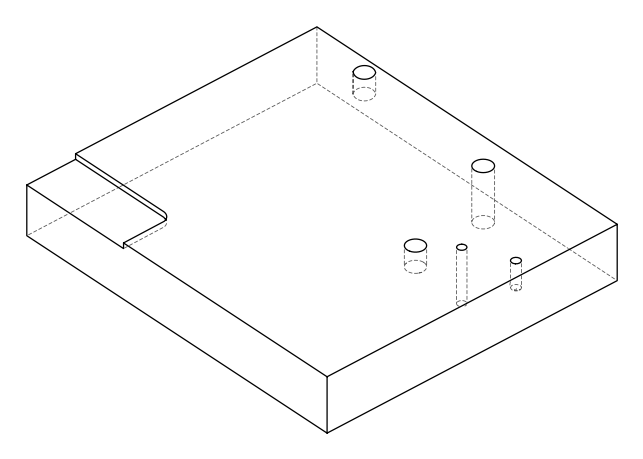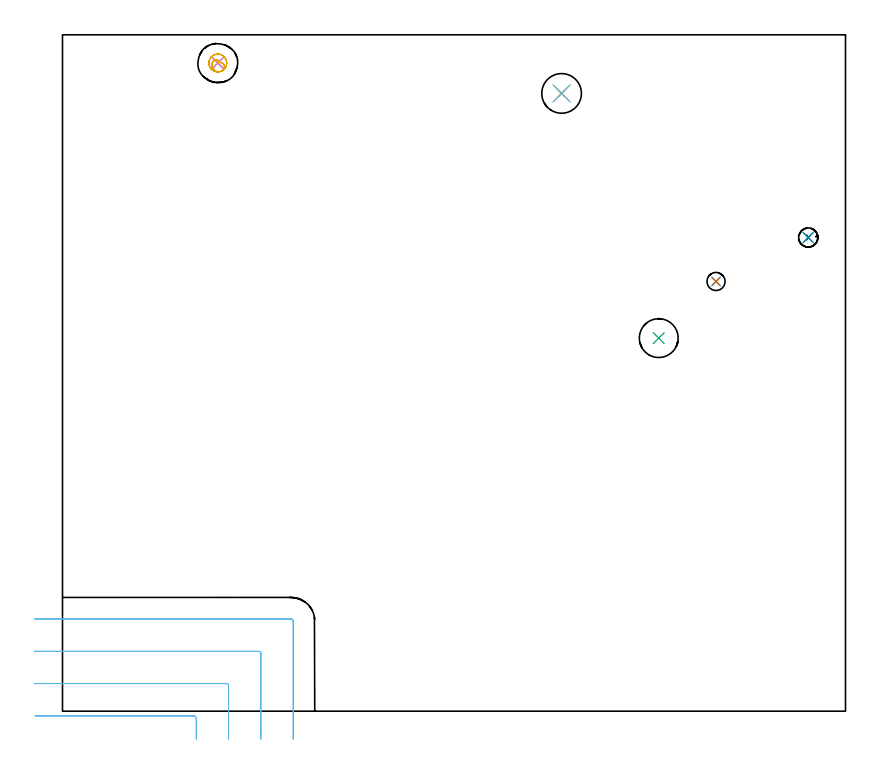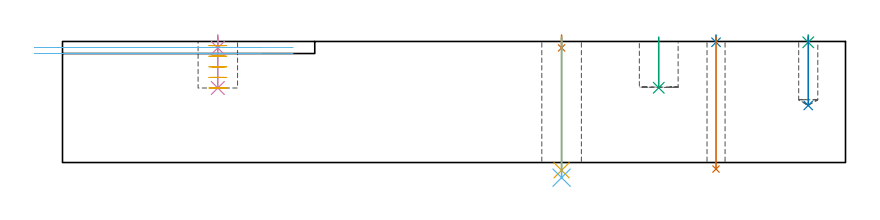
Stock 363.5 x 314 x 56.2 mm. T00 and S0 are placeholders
(PLAN: 12 operations, 8 tool changes, 4.4 min)
(1 SPOT_DRILL | STEP1HOLE | NXT0321_9005460120000 | 0.05 min | 183 mm3)
(2 SPOT_DRILL_1 | STEP1HOLE_1 | NXT0321_9005460120000 | 0.03 min | 0 mm3)
(3 SPOT_DRILL_2 | STEP1POCKET | NXT0321_9005460120000 | 0.03 min | 1 mm3)
(4 SPOT_DRILL_3 | STEP1POCKET_2 | NXT0321_9005460120000 | 0.05 min | 183 mm3)
(5 DRILL_THROUGH_HOLE_INTO_CENTER | STEP1HOLE | NXT0301_087 | 0.25 min | 5746 mm3)
(6 DRILL_TO_ENLARGE_THROUGH_HOLE | STEP1HOLE | UGT0301_253 | 0.26 min | 8994 mm3)
(7 DRILL_THROUGH_HOLE_INTO_CENTER_1 | STEP1HOLE_1 | NXT0301_055 | 0.25 min | 3098 mm3)
(8 DRILL_BLIND_HOLE_INTO_CENTER | STEP1POCKET | UGT0301_205 | 0.13 min | 1726 mm3)
(9 INDEXABLE_INSERT_DRILL_BLIND_HOLE_FROM_SOLID | STEP1POCKET_1 | NXT0302_007 | 0.1 min | 5411 mm3)
(10 DRILL_BLIND_HOLE_INTO_CENTER_1 | STEP1POCKET_2 | NXT0301_128 | 0.1 min | 2131 mm3)
(11 MILL_ROUGH_BLIND_HOLE_CONTOUR | STEP1POCKET_2 | NXT0201_013 | Spiral | 0.92 min | 3364 mm3)
(12 MILL_CORNER_NOTCH_RECTANGULAR | CORNER_NOTCH_RECTANGULAR | UGT0201_104 | Follow Part, ap 5, ae 75% | 2.28 min | 34483 mm3)
(TOOL NXT0321_9005460120000 | NC Spot Drill, 142deg, 12mm, Carbide, Uncoated | D12 PA142 FL30 Z2)
(TOOL NXT0301_087 | Carbide Drill 11.6mm [860.1-1160-058A1-MM 2214] | D11.6 PA140 FL72 Z2)
(TOOL UGT0301_253 | Twist Drill 18.4 mm | D18.4 PA118 FL135 Z2)
(TOOL NXT0301_055 | Carbide Drill 8.4mm [860.1-0840-042A1-MM 2214] | D8.4 PA140 FL61 Z2)
(TOOL UGT0301_205 | Twist Drill 8.9 mm | D8.9 PA118 FL78 Z2)
(TOOL NXT0302_007 | Index. Insert Drill 18mm [880-D1800L25-05] | D18 PA176 FL90 Z2)
(TOOL NXT0301_128 | Carbide Drill 12mm [861.1-1200-036A1-GP GC34] | D12 PA150 FL37.4 Z2)
(TOOL NXT0201_013 | ENDMILL 10mm | D10 FL30 Z4)
(TOOL UGT0201_104 | End Mill 20 mm | D20 FL22 Z2)
(OP 1 SPOT_DRILL)
G17 G21 G94 G90
T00 M6
G54
G17 G0 G90 X231.7 Y286.8 S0 M3
G43 Z66.2 H0
G94 G81 G98 Z53.2 F250. R59.2
G80
M5
M2
(OP 2 SPOT_DRILL_1)
G17 G21 G94 G90
T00 M6
G54
G17 G0 G90 X303.4 Y199.5 S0 M3
G43 Z66.2 H0
G94 G81 G98 Z55.838 F250. R59.2
G80
M5
M2
(OP 3 SPOT_DRILL_2)
G17 G21 G94 G90
T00 M6
G54
G17 G0 G90 X346.2 Y219.9 S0 M3
G43 Z66.2 H0
G94 G81 G98 Z55.817 F250. R59.2
G80
M5
M2
(OP 4 SPOT_DRILL_3)
G17 G21 G94 G90
T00 M6
G54
G17 G0 G90 X72.1 Y300.9 S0 M3
G43 Z66.2 H0
G94 G81 G98 Z53.2 F250. R59.2
G80
M5
M2
(OP 5 DRILL_THROUGH_HOLE_INTO_CENTER)
G17 G21 G94 G90
T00 M6
G54
G17 G0 G90 X231.7 Y286.8 S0 M3
G43 Z66.2 H1
G94 G73 G98 Z-3.611 F250. Q9.969 R58.2
G80
M5
M2
(OP 6 DRILL_TO_ENLARGE_THROUGH_HOLE)
G17 G21 G94 G90
T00 M6
G54
G17 G0 G90 X231.7 Y286.8 S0 M3
G43 Z66.2 H0
G94 G73 G98 Z-7.028 F250. Q15.807 R58.2
G80
M5
M2
(OP 7 DRILL_THROUGH_HOLE_INTO_CENTER_1)
G17 G21 G94 G90
T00 M6
G54
G17 G0 G90 X303.4 Y199.5 S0 M3
G43 Z66.2 H1
G94 G73 G98 Z-3.029 F250. Q7.404 R58.2
G80
M5
M2
(OP 8 DRILL_BLIND_HOLE_INTO_CENTER)
G17 G21 G94 G90
T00 M6
G54
G17 G0 G90 X346.2 Y219.9 S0 M3
G43 Z66.2 H0
G94 G81 G98 Z26.5 F250. R58.2
G80
M5
M2
(OP 9 INDEXABLE_INSERT_DRILL_BLIND_HOLE_FROM_SOLID)
G17 G21 G94 G90
T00 M6
G54
G17 G0 G90 X276.8 Y173.2 S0 M3
G43 Z66.2 H1
G94 G81 G98 Z34.7 F250. R58.2
G80
M5
M2
(OP 10 DRILL_BLIND_HOLE_INTO_CENTER_1)
G17 G21 G94 G90
T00 M6
G54
G17 G0 G90 X72.1 Y300.9 S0 M3
G43 Z66.2 H1
G94 G81 G98 Z34.6 F250. R58.2
G80
M5
M2
(OP 11 MILL_ROUGH_BLIND_HOLE_CONTOUR)
G17 G21 G94 G90
T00 M6
G54
G17 G0 G90 X72.1 Y300.9 S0 M3
G43 Z66.2 H0
Z54.28
G94 G3 X72.428 Y302.101 R0.645 F250.
X70.314 Y301.956 R1.871
X69.884 Y298.094 R2.736
X74.099 Y297.263 R3.345
X75.737 Y302.899 R4.15
X74.099 Y297.263 R-4.15
X74.918 Y300.081 R2.075
X72.1 Y300.9 R2.075
G0 Z49.36
G3 X72.428 Y302.101 R0.645
X70.314 Y301.956 R1.871
X69.884 Y298.094 R2.736
X74.099 Y297.263 R3.345
X75.737 Y302.899 R4.15
X74.099 Y297.263 R-4.15
X74.918 Y300.081 R2.075
X72.1 Y300.9 R2.075
G0 Z44.44
G3 X72.428 Y302.101 R0.645
X70.314 Y301.956 R1.871
X69.884 Y298.094 R2.736
X74.099 Y297.263 R3.345
X75.737 Y302.899 R4.15
X74.099 Y297.263 R-4.15
X74.918 Y300.081 R2.075
X72.1 Y300.9 R2.075
G0 Z39.52
G3 X72.428 Y302.101 R0.645
X70.314 Y301.956 R1.871
X69.884 Y298.094 R2.736
X74.099 Y297.263 R3.345
X75.737 Y302.899 R4.15
X74.099 Y297.263 R-4.15
X74.918 Y300.081 R2.075
X72.1 Y300.9 R2.075
G0 Z34.6
G3 X72.428 Y302.101 R0.645
X70.314 Y301.956 R1.871
X69.884 Y298.094 R2.736
X74.099 Y297.263 R3.345
X75.737 Y302.899 R4.15
X74.099 Y297.263 R-4.15
X74.918 Y300.081 R2.075
X72.1 Y300.9 R2.075
G0 Z66.2
M5
M2
(OP 12 MILL_CORNER_NOTCH_RECTANGULAR)
G17 G21 G94 G90
T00 M6
G54
G17 G0 G90 X62.1 Y-13. S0 M3
G43 Z66.2 H0
Z53.4
G94 G1 Y-10. F250.
Y-3.195 F500.
G3 X61.105 Y-2.2 R1.
G1 X-9.755
X-12.755 F250.
G0 Z66.2
X77.1 Y-13.
Z53.4
G1 Y-10.
Y11.805 F500.
G3 X76.105 Y12.8 R1.
G1 X-10.
X-13. F250.
G0 Z66.2
X92.1 Y-13.
Z53.4
G1 Y-10.
Y26.805 F500.
G3 X91.105 Y27.8 R1.
G1 X-10.
X-13. F250.
G0 Z66.2
X107.1 Y-13.
Z53.4
G1 Y-10.
Y41.805 F500.
G3 X106.105 Y42.8 R1.
G1 X-10.
X-13. F250.
G0 Z66.2
X62.1 Y-13.
Z50.6
G1 Y-10.
Y-3.195 F500.
G3 X61.105 Y-2.2 R1.
G1 X-9.755
X-12.755 F250.
G0 Z66.2
X77.1 Y-13.
Z50.6
G1 Y-10.
Y11.805 F500.
G3 X76.105 Y12.8 R1.
G1 X-10.
X-13. F250.
G0 Z66.2
X92.1 Y-13.
Z50.6
G1 Y-10.
Y26.805 F500.
G3 X91.105 Y27.8 R1.
G1 X-10.
X-13. F250.
G0 Z66.2
X107.1 Y-13.
Z50.6
G1 Y-10.
Y41.805 F500.
G3 X106.105 Y42.8 R1.
G1 X-10.
X-13. F250.
G0 Z66.2
M5
M2
